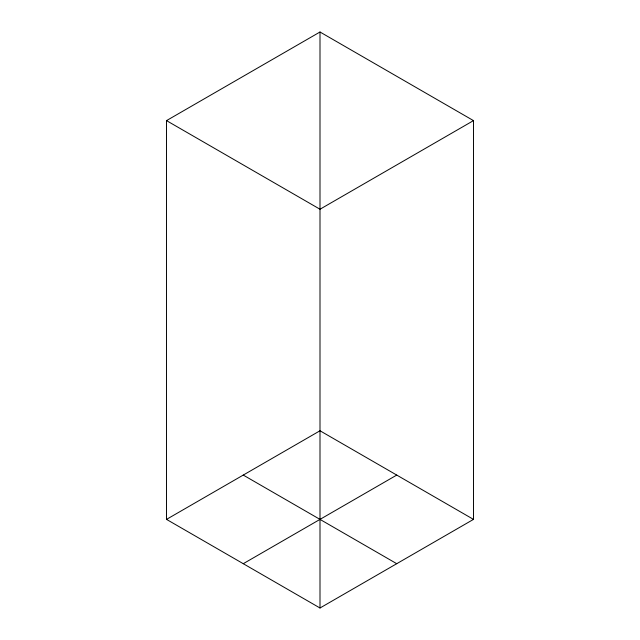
<?xml version="1.0" encoding="UTF-8"?>
<svg xmlns="http://www.w3.org/2000/svg" width="640" height="640" viewBox="0 0 640 640"><rect width="100%" height="100%" fill="white"/><g stroke="black" fill="none" stroke-linecap="round" stroke-linejoin="round"><path stroke-width="0.96" d="M166.512 120.616L320 32L473.488 120.616L473.488 519.384L320 608L166.512 519.384L166.512 120.616L320 209.232L473.488 120.616M166.512 519.384L320 430.768L473.488 519.384M243.256 563.696L396.744 475.08M243.256 475.08L396.744 563.696M320 32L320 608"/></g></svg>
